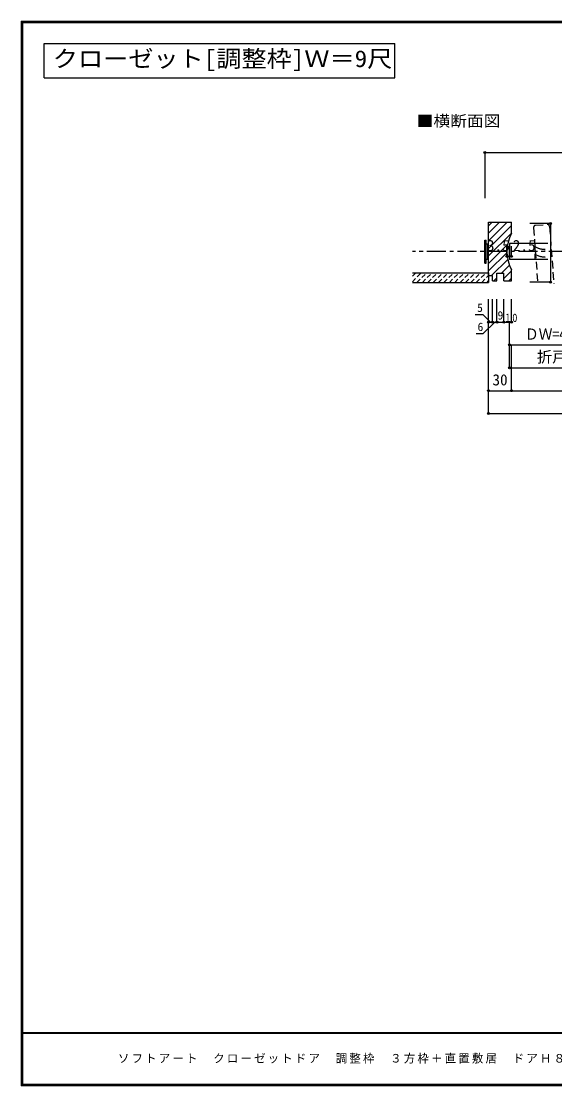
# Model space of a CAD drawing. Units: millimetres, scale not verified. Extents: x -973 to 977, y -701 to 696.
# Drawn here: x -973 to -274, y -701 to 696 of the extents above; entities that cross this region are included whole.
import ezdxf
from ezdxf.enums import TextEntityAlignment as Align

# ---------------------------------------------------------------- set-up
doc = ezdxf.new("R2010")
doc.units = ezdxf.units.MM
doc.header["$LTSCALE"] = 5
doc.header["$PDMODE"] = 32
doc.header["$PDSIZE"] = 2.5
for name, pattern in [('CHAIN1', [8, 5, -1, 1, -1]), ('DASHED1', [1.8, 1.2, -0.6]), ('DASHED2', [3, 2, -1])]:
    doc.linetypes.add(name, pattern=pattern)
for name, color, linetype in [('0-0_補助線', 4, 'Continuous'), ('0-1_通り芯', 4, 'CHAIN1'), ('0-3_仕上げ', 2, 'Continuous'), ('0-4_枠', 3, 'Continuous'), ('0-6_扉', 6, 'Continuous'), ('0-7_金物', 7, 'Continuous'), ('0-A_文字', 3, 'Continuous'), ('0-B_寸法', 7, 'Continuous'), ('0-C_ハッチ', 4, 'Continuous'), ('F-1_枠', 6, 'Continuous'), ('F-A_文字', 7, 'Continuous')]:
    doc.layers.add(name, color=color, linetype=linetype)
doc.styles.add('ＭＳ ゴシック', font='')
doc.styles.get('ＭＳ ゴシック').set_extended_font_data('MS Gothic')

msp = doc.modelspace()

# ---------------------------------------------------------------- linework, layer by layer
at = {"layer": '0-0_補助線'}
for p, q in [((-336.58, 387.393), (-336.58, 400.948)), ((-333.08, 387.393), (-333.08, 400.948)), ((-330.58, 387.393), (-330.58, 400.948)), ((-333.08, 387.393), (-336.58, 387.393)), ((-330.58, 387.393), (-333.08, 387.393))]:
    msp.add_line(p, q, dxfattribs=at)
at = {"layer": '0-0_補助線', "color": 7}
for p in [(-336.58, 387.393), (-333.08, 387.393), (-330.58, 387.393)]:
    msp.add_point(p, dxfattribs=at)
at = {"layer": '0-1_通り芯'}
msp.add_line((463.42, 393.658), (-460.58, 393.658), dxfattribs=at)
at = {"layer": '0-3_仕上げ', "color": 4}
for p, q in [((-279.322, 430.435), (-306.528, 430.435)), ((-279.322, 430.435), (-279.322, 353.435)), ((-279.322, 353.435), (-306.528, 353.435))]:
    msp.add_line(p, q, dxfattribs=at)
at = {"layer": '0-3_仕上げ'}
for p, q in [((-460.58, 365.658), (-360.58, 365.658)), ((-360.58, 365.658), (-360.58, 353.158)), ((-460.58, 353.158), (-360.58, 353.158))]:
    msp.add_line(p, q, dxfattribs=at)
at = {"layer": '0-3_仕上げ', "color": 7}
for p in [(-279.322, 430.435), (-279.322, 353.435)]:
    msp.add_point(p, dxfattribs=at)
at = {"layer": '0-4_枠'}
for p, q in [((-360.58, 362.158), (-360.58, 432.158)), ((-360.58, 432.158), (-330.58, 432.158)), ((-330.58, 417.658), (-330.58, 432.158)), ((-349.58, 365.158), (-340.58, 365.158)), ((-349.58, 355.158), (-349.58, 365.158)), ((-340.58, 355.158), (-340.58, 365.158)), ((-360.58, 362.158), (-355.58, 362.158)), ((-355.58, 355.158), (-355.58, 362.158)), ((-355.58, 355.158), (-349.58, 355.158))]:
    msp.add_line(p, q, dxfattribs=at)
msp.add_lwpolyline([(-340.58, 355.158), (-338.011, 355.158), (-330.58, 355.158), (-330.58, 369.658)], dxfattribs=at)
msp.add_arc((-285.58, 393.658), 51, 151.92751, 208.07249, dxfattribs=at)
at = {"layer": '0-6_扉', "color": 2, "linetype": 'DASHED2'}
for p, q in [((-301.681, 424.921), (-296.075, 351.158)), ((-298.917, 428.14), (-283.96, 429.277)), ((-280.742, 426.513), (-275.015, 351.158))]:
    msp.add_line(p, q, dxfattribs=at)
at = {"layer": '0-6_扉'}
for p, q in [((-333.08, 404.158), (-333.08, 383.158)), ((-282.83, 404.158), (-333.08, 404.158)), ((-282.83, 383.158), (-333.08, 383.158))]:
    msp.add_line(p, q, dxfattribs=at)
at = {"layer": '0-6_扉', "color": 2, "linetype": 'DASHED2'}
for centre, start, end in [((-298.69, 425.149), 94.34602, 184.34602), ((-283.733, 426.285), 4.34602, 94.34602)]:
    msp.add_arc(centre, 3, start, end, dxfattribs=at)
at = {"layer": '0-7_金物'}
for p, q in [((-365.58, 408.658), (-363.58, 408.658)), ((-365.58, 378.658), (-365.58, 408.658)), ((-363.58, 378.658), (-363.58, 408.658)), ((-363.58, 403.657), (-361.58, 403.657)), ((-361.58, 383.658), (-361.58, 403.657)), ((-361.58, 402.658), (-360.58, 402.658)), ((-365.58, 378.658), (-363.58, 378.658)), ((-363.58, 383.658), (-361.58, 383.658)), ((-361.58, 384.658), (-360.58, 384.658))]:
    msp.add_line(p, q, dxfattribs=at)
at = {"layer": '0-A_文字'}
for p, q in [((-943.333, 621.667), (-943.333, 666.667)), ((-943.333, 666.667), (-483.333, 666.667)), ((-483.333, 621.667), (-483.333, 666.667)), ((-943.333, 621.667), (-483.333, 621.667))]:
    msp.add_line(p, q, dxfattribs=at)
at = {"layer": '0-B_寸法', "color": 4}
for p, q in [((-365.58, 523.658), (368.42, 523.658)), ((-365.58, 523.658), (-365.58, 463.658)), ((-360.58, 301.158), (-360.58, 331.158)), ((-355.58, 301.158), (-355.58, 331.158)), ((-349.58, 301.158), (-349.58, 331.158)), ((-340.58, 301.158), (-340.58, 331.158)), ((-330.58, 301.158), (-330.58, 331.158)), ((-378.155, 311.158), (-368.08, 311.158)), ((-358.08, 301.158), (-368.08, 311.158)), ((-352.58, 301.158), (-367.58, 286.158)), ((-360.58, 181.158), (-360.58, 301.158)), ((-360.58, 301.158), (-330.58, 301.158)), ((-333.08, 271.158), (-333.08, 301.158)), ((-376.788, 286.158), (-367.58, 286.158)), ((-333.08, 271.158), (-222.747, 271.158)), ((-333.08, 241.158), (-333.08, 271.158)), ((-330.58, 211.158), (-330.58, 271.158)), ((-333.08, 241.158), (-111.413, 241.158)), ((-360.58, 211.158), (-330.58, 211.158)), ((-330.58, 211.158), (333.42, 211.158)), ((-360.58, 181.158), (363.42, 181.158))]:
    msp.add_line(p, q, dxfattribs=at)
at = {"layer": '0-B_寸法'}
for p in [(-365.58, 523.658), (-360.58, 301.158), (-355.58, 301.158), (-349.58, 301.158), (-340.58, 301.158), (-330.58, 301.158), (-333.08, 271.158), (-333.08, 241.158), (-360.58, 211.158), (-330.58, 211.158), (-360.58, 181.158)]:
    msp.add_point(p, dxfattribs=at)
at = {"layer": '0-C_ハッチ'}
for p, q in [((-360.58, 427.576), (-355.998, 432.158)), ((-360.58, 407.777), (-336.199, 432.158)), ((-360.58, 417.676), (-346.099, 432.158)), ((-360.58, 397.877), (-330.58, 427.877)), ((-360.58, 387.978), (-330.58, 417.978)), ((-360.58, 378.078), (-335.73, 402.928)), ((-360.58, 368.179), (-336.559, 392.2)), ((-356.702, 362.158), (-335.525, 383.335)), ((-343.802, 365.158), (-333.299, 375.661)), ((-340.58, 358.48), (-330.58, 368.48)), ((-353.802, 355.158), (-349.58, 359.38)), ((-334.003, 355.158), (-330.58, 358.581))]:
    msp.add_line(p, q, dxfattribs=at)
at = {"layer": '0-C_ハッチ', "linetype": 'DASHED1'}
for p, q in [((-460.58, 354.156), (-449.078, 365.658)), ((-460.58, 361.227), (-456.149, 365.658)), ((-454.507, 353.158), (-442.007, 365.658)), ((-447.436, 353.158), (-434.936, 365.658)), ((-440.365, 353.158), (-427.865, 365.658)), ((-433.294, 353.158), (-420.794, 365.658)), ((-426.223, 353.158), (-413.723, 365.658)), ((-419.152, 353.158), (-406.652, 365.658)), ((-412.081, 353.158), (-399.581, 365.658)), ((-405.01, 353.158), (-392.51, 365.658)), ((-397.939, 353.158), (-385.439, 365.658)), ((-390.868, 353.158), (-378.368, 365.658)), ((-383.797, 353.158), (-371.297, 365.658)), ((-376.726, 353.158), (-364.226, 365.658)), ((-369.654, 353.158), (-360.58, 362.232)), ((-362.583, 353.158), (-360.58, 355.161))]:
    msp.add_line(p, q, dxfattribs=at)
at = {"layer": 'F-1_枠'}
for p, q in [((-973.347, 695.833), (-973.347, -700.833)), ((-973.347, 695.833), (976.653, 695.833)), ((-973.347, 695), (976.653, 695)), ((-973.347, 694.167), (976.653, 694.167)), ((-972.514, 695.833), (-972.514, -700.833)), ((-971.68, 695.833), (-971.68, -700.833)), ((976.653, -631.667), (-973.347, -631.667)), ((976.653, -632.5), (-973.347, -632.5)), ((976.653, -699.167), (-973.347, -699.167)), ((976.653, -700), (-973.347, -700)), ((976.653, -700.833), (-973.347, -700.833))]:
    msp.add_line(p, q, dxfattribs=at)

# ---------------------------------------------------------------- texts
at = {"layer": '0-0_補助線', "color": 7, "style": 'ＭＳ ゴシック'}
for s, p in [('3.5', (-362.814, 389.893)), ('2.5', (-328.849, 389.893))]:
    msp.add_text(s, height=14.66, dxfattribs=at).set_placement(p, align=Align.BOTTOM_LEFT)
at = {"layer": '0-3_仕上げ', "color": 7, "style": 'ＭＳ ゴシック'}
msp.add_text('77', height=14.66, rotation=90, dxfattribs=at).set_placement((-281.822, 381.935), align=Align.BOTTOM_LEFT)
at = {"layer": '0-A_文字', "style": 'ＭＳ ゴシック', "width": 1.1}
msp.add_text('クローゼット[調整枠]Ｗ＝9尺', height=21.99, dxfattribs=at).set_placement((-932.083, 629.167), align=Align.BOTTOM_LEFT)
at = {"layer": '0-A_文字', "color": 7, "style": 'ＭＳ ゴシック', "width": 1.1}
msp.add_text('■横断面図', height=14.66, dxfattribs=at).set_placement((-455.002, 553.344), align=Align.BOTTOM_LEFT)
at = {"layer": '0-B_寸法', "style": 'ＭＳ ゴシック'}
for s, height, p in [('5', 11, (-375.58, 311.158)), ('9', 11, (-348.83, 301.158)), ('6', 11, (-375.08, 286.158)), ('折戸：ＤＷ＝833', 14.66, (-297.247, 243.658)), ('30', 14.66, (-355.58, 213.658))]:
    msp.add_text(s, height=height, dxfattribs=at).set_placement(p, align=Align.BOTTOM_LEFT)
at = {"layer": '0-B_寸法', "style": 'ＭＳ ゴシック', "width": 0.9}
msp.add_text('ＤＷ=416', height=14.66, dxfattribs=at).set_placement((-312.913, 273.658), align=Align.BOTTOM_LEFT)
at = {"layer": '0-B_寸法', "insert": (-338.705, 301.158), "char_height": 11, "attachment_point": 7, "style": 'ＭＳ ゴシック'}
msp.add_mtext('\\T1.36;\\W0.9;10', dxfattribs=at)
at = {"layer": 'F-A_文字', "insert": (-846.68, -673.333), "char_height": 11, "attachment_point": 7, "style": 'ＭＳ ゴシック'}
msp.add_mtext('\\T1.19;ソフトアート\u3000クローゼットドア\\~\\~調整枠\u3000３方枠＋直置敷居\u3000ドアＨ８尺\\~\\~枠外Ｗ2,558', dxfattribs=at)

doc.saveas('drawing.dxf')
